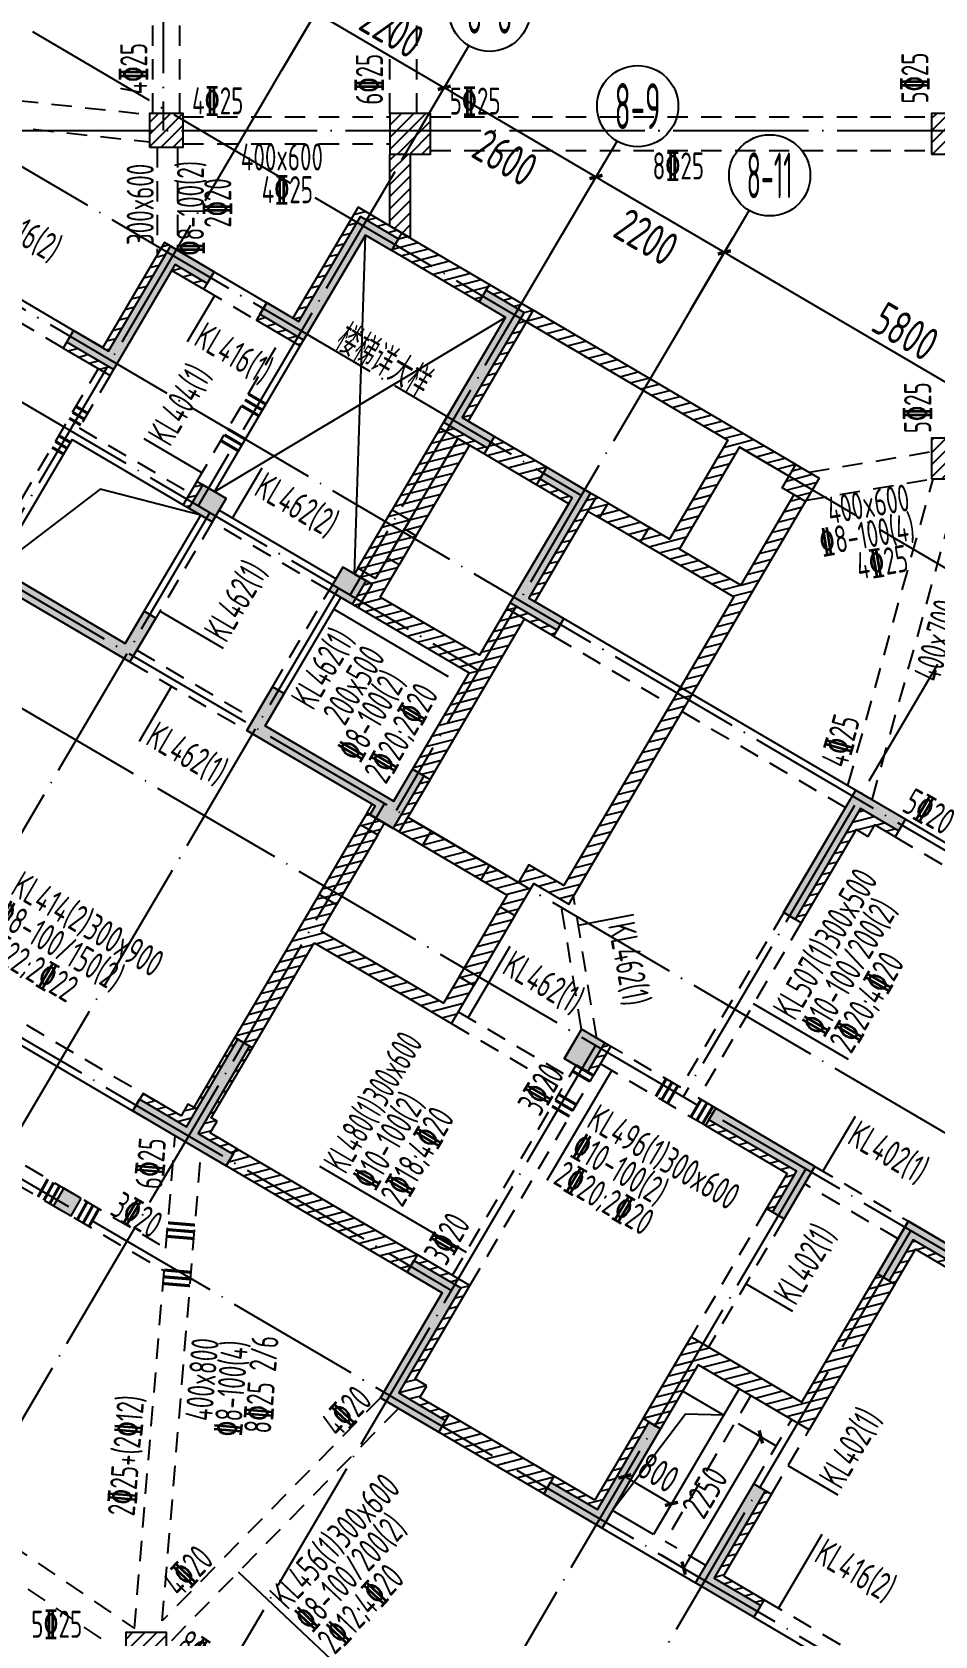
# Model space of a CAD drawing. Header units: millimetres. Extents: x 64473 to 386235, y 427387 to 703525.
# Drawn here: x 299263 to 312596, y 606745 to 630447 of the extents above; entities that cross this region are included whole.
import ezdxf
from ezdxf.enums import TextEntityAlignment as Align

# ---------------------------------------------------------------- set-up
doc = ezdxf.new("R2010")
doc.units = ezdxf.units.MM
doc.header["$LTSCALE"] = 100
doc.header["$PDMODE"] = 35
doc.header["$PDSIZE"] = 200
doc.linetypes.add('3', pattern=[5, 3, -2])
doc.linetypes.add('DOTE', pattern=[2.42, 2, -0.2, 0.02, -0.2])
for name, color, linetype in [('B-DIM', 1, 'Continuous'), ('B-TEXT', 7, 'Continuous'), ('B-开洞', 7, 'Continuous'), ('COLU', 7, 'Continuous'), ('colu-1层', 6, 'Continuous'), ('colu-主楼', 7, 'Continuous'), ('h填实-1层', 254, 'Continuous'), ('h斜线-1层', 7, 'Continuous'), ('h斜线-墙', 7, 'Continuous'), ('h斜线-柱', 7, 'Continuous'), ('L-AXIS', 3, 'Continuous'), ('L-dote', 253, 'DOTE'), ('L-箍筋', 1, 'Continuous'), ('Q-门框', 6, 'Continuous'), ('WALL', 3, 'Continuous'), ('wall-主楼', 2, 'Continuous'), ('垂直标注', 31, 'Continuous'), ('垂直钢筋', 27, 'Continuous'), ('梁', 4, 'Continuous'), ('梁虚线', 4, '3'), ('水平标注', 2, 'Continuous'), ('水平钢筋', 30, 'Continuous')]:
    doc.layers.add(name, color=color, linetype=linetype)
doc.styles.add('_TCH_AXIS', font='tssdeng.shx', dxfattribs={"width": 0.7, "bigfont": 'tssdchn.shx'})
doc.styles.add('COMPLEX', font='tssdeng.shx', dxfattribs={"width": 0.7, "bigfont": 'tssdchn.shx'})
doc.styles.get("Standard").update_dxf_attribs({"font": 'tssdeng.shx', "width": 0.7, "bigfont": 'tssdchn.shx'})
doc.styles.add('TSSD_Dimension', font='Tssdeng.shx', dxfattribs={"width": 0.7, "bigfont": 'tssdchn.shx'})
doc.dimstyles.new('TSSD_100_100$0', dxfattribs={"dimtxt": 300, "dimasz": 100, "dimexe": 250, "dimexo": 250, "dimgap": 100, "dimtad": 1, "dimdec": 0, "dimzin": 0, "dimdsep": 46, "dimtxsty": 'TSSD_Dimension', "dimblk": '_tsdbk', "dimblk1": '_tsdbk', "dimblk2": '_tsdbk', "dimsah": 1, "dimcen": 0, "dimclrt": 7, "dimadec": 0, "dimazin": 0, "dimtfac": 1, "dimtdec": 0, "dimtix": 1, "dimtmove": 2, "dimatfit": 3, "dimldrblk": '_tsdbk', "dimfxl": 1, "dimtolj": 1, "dimtzin": 0, "dimarcsym": 0})
pattern_1 = [(45, (-467527.32, -323147.44), (-89.802561, 89.802561), [])]
pattern_2 = [(14.545372, (8572.51, -7581.39), (-31.895617, 122.929531), [])]
pattern_3 = [(14.545372, (-85926.15, 179405.06), (-31.895617, 122.92953), [])]

# ---------------------------------------------------------------- blocks, each defined once
blk = doc.blocks.new('_tsdbk')
blk.add_line((-1, 0), (0, 0))
at = {"const_width": 0.5}
blk.add_lwpolyline([(-0.7, -0.7), (0.7, 0.7)], dxfattribs=at)
blk = doc.blocks.new('*D51')
at = {"layer": 'B-DIM', "color": 0, "lineweight": -2}
for p, q in [((307945, 608982), (307889, 608887)), ((308102, 609052), (308619, 608747)), ((308635, 608576), (308579, 608481))]:
    blk.add_line(p, q, dxfattribs=at)
at = {"layer": 'Defpoints', "color": 0}
for p in [(308072, 609197), (308706, 608697), (308761, 608792)]:
    blk.add_point(p, dxfattribs=at)
at = {"layer": 'B-DIM', "color": 0, "lineweight": -2, "xscale": 100, "yscale": 100, "zscale": 100}
for p, rotation in [((308016, 609102), 149.5453717325019), ((308706, 608697), 329.5453717325019)]:
    blk.add_blockref('_tsdbk', p, dxfattribs=dict(at, rotation=rotation))
at = {"layer": 'B-DIM', "color": 7, "insert": (308513, 609158), "char_height": 400, "attachment_point": 5, "rotation": 329.5454, "style": 'TSSD_Dimension'}
blk.add_mtext('\\A1;800', dxfattribs=at)
blk = doc.blocks.new('*D52')
at = {"layer": 'B-DIM', "color": 0, "lineweight": -2}
for p, q in [((309693, 609882), (310242, 609560)), ((309975, 609600), (308936, 607833)), ((308552, 607943), (309101, 607620))]:
    blk.add_line(p, q, dxfattribs=at)
at = {"layer": 'Defpoints', "color": 0}
for p in [(309477, 610009), (308337, 608070), (308886, 607747)]:
    blk.add_point(p, dxfattribs=at)
at = {"layer": 'B-DIM', "color": 0, "lineweight": -2, "xscale": 100, "yscale": 100, "zscale": 100}
for p, rotation in [((310026, 609686), 59.54537173249534), ((308886, 607747), 239.5453717324954)]:
    blk.add_blockref('_tsdbk', p, dxfattribs=dict(at, rotation=rotation))
at = {"layer": 'B-DIM', "color": 7, "insert": (309197, 608869), "char_height": 400, "attachment_point": 5, "rotation": 59.5454, "style": 'TSSD_Dimension'}
blk.add_mtext('\\A1;2250', dxfattribs=at)
blk = doc.blocks.new('*D538')
at = {"layer": 'Defpoints', "color": 0}
for p in [(302828, 629675), (305350, 629624), (304724, 628560)]:
    blk.add_point(p, dxfattribs=at)
at = {"layer": 'L-AXIS', "color": 0, "lineweight": -2}
for p, q in [((302954, 629891), (303580, 630954)), ((303539, 630688), (305263, 629674)), ((304851, 628776), (305476, 629839))]:
    blk.add_line(p, q, dxfattribs=at)
at = {"layer": 'L-AXIS', "color": 0, "lineweight": -2, "xscale": 100, "yscale": 100, "zscale": 100}
for p, rotation in [((303453, 630739), 149.5453717276141), ((305350, 629624), 329.5453717276141)]:
    blk.add_blockref('_tsdbk', p, dxfattribs=dict(at, rotation=rotation))
at = {"layer": 'L-AXIS', "color": 7, "insert": (304579, 630483), "char_height": 500, "attachment_point": 5, "rotation": 329.5454, "style": 'TSSD_Dimension'}
blk.add_mtext('\\A1;2200', dxfattribs=at)
blk = doc.blocks.new('*D544')
at = {"layer": 'Defpoints', "color": 0}
for p in [(297374, 606984), (301253, 604703), (300628, 603639)]:
    blk.add_point(p, dxfattribs=at)
at = {"layer": 'L-AXIS', "color": 0, "lineweight": -2}
for p, q in [((297247, 606768), (296622, 605705)), ((296835, 605870), (300542, 603690)), ((301126, 604488), (300501, 603424))]:
    blk.add_line(p, q, dxfattribs=at)
at = {"layer": 'L-AXIS', "color": 0, "lineweight": -2, "xscale": 100, "yscale": 100, "zscale": 100}
for p, rotation in [((296749, 605920), 149.5453717275947), ((300628, 603639), 329.5453717275947)]:
    blk.add_blockref('_tsdbk', p, dxfattribs=dict(at, rotation=rotation))
at = {"layer": 'L-AXIS', "color": 7, "insert": (298866, 605082), "char_height": 500, "attachment_point": 5, "rotation": 329.5454, "style": 'TSSD_Dimension'}
blk.add_mtext('\\A1;4500', dxfattribs=at)
blk = doc.blocks.new('*D568')
at = {"layer": 'Defpoints', "color": 0}
for p in [(297828, 632615), (303453, 630739), (302828, 629675)]:
    blk.add_point(p, dxfattribs=at)
at = {"layer": 'L-AXIS', "color": 0, "lineweight": -2}
for p, q in [((297955, 632831), (298580, 633894)), ((298539, 633628), (303367, 630790)), ((302954, 629891), (303580, 630954))]:
    blk.add_line(p, q, dxfattribs=at)
at = {"layer": 'L-AXIS', "color": 0, "lineweight": -2, "xscale": 100, "yscale": 100, "zscale": 100}
for p, rotation in [((298453, 633679), 149.5453717276141), ((303453, 630739), 329.5453717276141)]:
    blk.add_blockref('_tsdbk', p, dxfattribs=dict(at, rotation=rotation))
at = {"layer": 'L-AXIS', "color": 7, "insert": (301131, 632510), "char_height": 500, "attachment_point": 5, "rotation": 329.5454, "style": 'TSSD_Dimension'}
blk.add_mtext('\\A1;5800', dxfattribs=at)
blk = doc.blocks.new('*D585')
at = {"layer": 'Defpoints', "color": 0}
for p in [(306965, 627242), (309487, 627191), (308862, 626127)]:
    blk.add_point(p, dxfattribs=at)
at = {"layer": 'L-AXIS', "color": 0, "lineweight": -2}
for p, q in [((307092, 627458), (307717, 628521)), ((307677, 628255), (309401, 627242)), ((308989, 626343), (309614, 627406))]:
    blk.add_line(p, q, dxfattribs=at)
at = {"layer": 'L-AXIS', "color": 0, "lineweight": -2, "xscale": 100, "yscale": 100, "zscale": 100}
for p, rotation in [((307591, 628306), 149.5453717276141), ((309487, 627191), 329.5453717276141)]:
    blk.add_blockref('_tsdbk', p, dxfattribs=dict(at, rotation=rotation))
at = {"layer": 'L-AXIS', "color": 7, "insert": (308337, 627421), "char_height": 500, "attachment_point": 5, "rotation": 329.5454, "style": 'TSSD_Dimension'}
blk.add_mtext('\\A1;2200', dxfattribs=at)
blk = doc.blocks.new('*D586')
at = {"layer": 'Defpoints', "color": 0}
for p in [(308862, 626127), (314487, 624251), (313862, 623188)]:
    blk.add_point(p, dxfattribs=at)
at = {"layer": 'L-AXIS', "color": 0, "lineweight": -2}
for p, q in [((308989, 626343), (309614, 627406)), ((309573, 627140), (314401, 624302)), ((313988, 623403), (314614, 624467))]:
    blk.add_line(p, q, dxfattribs=at)
at = {"layer": 'L-AXIS', "color": 0, "lineweight": -2, "xscale": 100, "yscale": 100, "zscale": 100}
for p, rotation in [((309487, 627191), 149.5453717276141), ((314487, 624251), 329.5453717276141)]:
    blk.add_blockref('_tsdbk', p, dxfattribs=dict(at, rotation=rotation))
at = {"layer": 'L-AXIS', "color": 7, "insert": (312165, 626023), "char_height": 500, "attachment_point": 5, "rotation": 329.5454, "style": 'TSSD_Dimension'}
blk.add_mtext('\\A1;5800', dxfattribs=at)
blk = doc.blocks.new('*D589')
at = {"layer": 'Defpoints', "color": 0}
for p in [(304724, 628560), (307591, 628306), (306965, 627242)]:
    blk.add_point(p, dxfattribs=at)
at = {"layer": 'L-AXIS', "color": 0, "lineweight": -2}
for p, q in [((304851, 628776), (305476, 629839)), ((305436, 629573), (307505, 628357)), ((307092, 627458), (307717, 628521))]:
    blk.add_line(p, q, dxfattribs=at)
at = {"layer": 'L-AXIS', "color": 0, "lineweight": -2, "xscale": 100, "yscale": 100, "zscale": 100}
for p, rotation in [((305350, 629624), 149.5453717276141), ((307591, 628306), 329.5453717276141)]:
    blk.add_blockref('_tsdbk', p, dxfattribs=dict(at, rotation=rotation))
at = {"layer": 'L-AXIS', "color": 7, "insert": (306251, 628596), "char_height": 500, "attachment_point": 5, "rotation": 329.5454, "style": 'TSSD_Dimension'}
blk.add_mtext('\\A1;2600', dxfattribs=at)
blk = doc.blocks.new('_AXISO')
blk.add_circle((0, 0), 0.5)
at = {"layer": 'B-TEXT', "style": 'COMPLEX', "width": 1.450893}
blk.add_attdef('A', text='', height=0.56, dxfattribs=at).set_placement((0.249375, -0.28), (0.749375, -0.28), align=Align.FIT)

msp = doc.modelspace()

# ---------------------------------------------------------------- hatches: boundary and pattern name
at = {"layer": 'h填实-1层'}
for points in [[(304185.3, 627447.3), (303272.9, 625895.7), (302626.4, 626275.8), (302727.8, 626448.2), (303201.9, 626169.5), (304114.2, 627721.1), (304674.5, 627391.7), (304573.2, 627219.2)], [(301376.4, 627010.8), (300464.1, 625459.1), (299774.5, 625864.6), (299875.9, 626037), (300393.1, 625732.9), (301305.4, 627284.5), (301951.9, 626904.4), (301850.6, 626732)], [(305988.3, 624299.1), (305341.8, 624679.2), (306254.1, 626230.9), (305866.2, 626459), (305967.6, 626631.4), (306527.9, 626301.9), (305615.6, 624750.3), (306089.7, 624471.5)], [(307512, 623635.2), (306599.7, 622083.5), (307116.9, 621779.4), (307015.5, 621607), (306325.9, 622012.5), (307238.3, 623564.1), (306764.1, 623842.9), (306865.5, 624015.3)], [(301782.7, 623755.8), (301579.9, 623411), (301924.8, 623208.2), (302127.5, 623553)], [(301924.8, 623208.2), (302127.5, 623553), (301782.7, 623755.8), (301579.9, 623411)], [(298811.8, 622254.4), (298735.8, 622125.1), (298391, 622327.9), (298847.2, 623103.7), (299019.6, 623002.3), (298740.8, 622528.2), (300637.3, 621413.1), (300916, 621887.2), (301088.4, 621785.9), (300708.3, 621139.3)], [(303851.6, 622539.3), (303648.8, 622194.5), (303993.6, 621991.8), (304196.4, 622336.6)], [(303993.6, 621991.8), (304196.4, 622336.6), (303851.6, 622539.3), (303648.8, 622194.5)], [(304328.8, 619010.5), (304252.8, 618881.2), (304597.6, 618678.5), (305053.8, 619454.3), (304881.4, 619555.7), (304602.6, 619081.6), (302706.1, 620196.7), (302984.9, 620670.8), (302812.5, 620772.1), (302432.4, 620125.6)], [(312058.4, 618641.9), (311498.1, 618971.3), (310535.1, 617333.5), (310362.7, 617434.9), (311427.1, 619245.1), (312159.8, 618814.3)], [(301439.7, 614097), (300750.1, 614502.5), (300851.5, 614674.9), (301541.1, 614269.4), (302301.4, 615562.4), (302473.8, 615461), (301713.5, 614168), (302230.7, 613863.9), (302129.4, 613691.5)], [(307376.6, 615710.4), (307123.2, 615279.4), (307468, 615076.7), (307721.5, 615507.7)], [(307468, 615076.7), (307721.5, 615507.7), (307376.6, 615710.4), (307123.2, 615279.4)], [(310196.2, 613008.5), (310551, 613612), (309257.9, 614372.2), (309359.3, 614544.7), (310824.8, 613683), (310368.6, 612907.2)], [(299989.9, 613209.4), (299731.2, 613361.5), (299579.2, 613102.9), (299837.8, 612950.8)], [(313568.1, 611838), (312275.1, 612598.3), (311920.3, 611994.8), (311747.9, 612096.2), (312204, 612872), (313669.5, 612010.4)], [(305592.7, 611887.2), (304680.3, 610335.5), (305369.9, 609930), (305268.6, 609757.6), (304406.5, 610264.5), (305318.9, 611816.1), (304801.7, 612120.2), (304903, 612292.6)], [(306921.6, 609017.7), (307611.2, 608612.2), (308371.5, 609905.2), (308543.9, 609803.9), (307682.3, 608338.4), (306820.2, 608845.3)], [(309923.5, 607020.6), (309061.5, 607527.4), (309923.2, 608992.9), (310095.6, 608891.5), (309335.3, 607598.5), (310024.9, 607193)]]:
    msp.add_hatch(color=256, dxfattribs=at).paths.add_polyline_path(points)
at = {"layer": 'h斜线-1层'}
h = msp.add_hatch(dxfattribs=at)
h.set_pattern_fill('ANSI31', color=256, scale=40, angle=-30.45463, style=0)
h.set_pattern_definition(pattern_3)
h.paths.add_polyline_path([(304725.6, 627477.6), (304079.1, 627857.8), (303116.1, 626219.9), (303201.9, 626169.5), (304114.2, 627721.1), (304675, 627391.4)])
h.paths.add_polyline_path([(303273.3, 625895.4), (302626.8, 626275.6), (302576.1, 626189.4), (303222.7, 625809.2)])
h = msp.add_hatch(dxfattribs=at)
h.set_pattern_fill('ANSI31', color=256, scale=40, angle=-30.45463, style=0)
h.set_pattern_definition(pattern_3)
h.paths.add_polyline_path([(301851, 626731.7), (301376.4, 627010.8), (301325.8, 626924.6), (301800.3, 626645.6)])
h.paths.add_polyline_path([(300464.5, 625458.9), (299774.9, 625864.3), (299724.2, 625778.2), (300413.8, 625372.7)])
h.paths.add_polyline_path([(301305.4, 627284.5), (301219.6, 627335), (300307.3, 625783.3), (300393.1, 625732.9)])
h = msp.add_hatch(dxfattribs=at)
h.set_pattern_fill('ANSI31', color=256, scale=40, angle=-30.45463, style=0)
h.set_pattern_definition(pattern_3)
h.paths.add_polyline_path([(306665.2, 626337.2), (306018.7, 626717.3), (305968, 626631.1), (306527.9, 626301.9), (305615.6, 624750.3), (305702.2, 624699.3)])
h.paths.add_polyline_path([(305988.7, 624298.8), (305342.2, 624679), (305291.5, 624592.8), (305938.1, 624212.6)])
h = msp.add_hatch(dxfattribs=at)
h.set_pattern_fill('ANSI31', color=256, scale=40, angle=-30.45463, style=0)
h.set_pattern_definition(pattern_3)
h.paths.add_polyline_path([(301782.7, 623755.8), (301696.9, 623806.2), (301494.2, 623461.4), (301579.9, 623411)])
h = msp.add_hatch(dxfattribs=at)
h.set_pattern_fill('ANSI31', color=256, scale=40, angle=-30.45463, style=0)
h.set_pattern_definition(pattern_3)
h.paths.add_polyline_path([(307598.7, 623584.3), (307512, 623635.2), (306599.7, 622083.5), (306686.3, 622032.6)])
h.paths.add_polyline_path([(307016, 621606.8), (306326.3, 622012.2), (306275.7, 621926), (306965.3, 621520.6)])
h.paths.add_polyline_path([(307238.3, 623564.1), (306764.6, 623842.7), (306713.9, 623756.5), (307187.6, 623477.9)])
h = msp.add_hatch(dxfattribs=at)
h.set_pattern_fill('ANSI31', color=256, scale=40, angle=-30.45463, style=0)
h.set_pattern_definition(pattern_3)
h.paths.add_polyline_path([(304283, 622285.7), (304196.4, 622336.6), (303993.6, 621991.8), (304080.3, 621940.8)])
h = msp.add_hatch(dxfattribs=at)
h.set_pattern_fill('ANSI31', color=256, scale=40, angle=-30.45463, style=0)
h.set_pattern_definition(pattern_3)
h.paths.add_polyline_path([(305140.4, 619403.4), (305053.8, 619454.3), (304597.6, 618678.5), (304684.2, 618627.6)])
h.paths.add_polyline_path([(304328.8, 619010.5), (304286.1, 619035.6), (304210.1, 618906.3), (304252.8, 618881.3)])
h = msp.add_hatch(dxfattribs=at)
h.set_pattern_fill('ANSI31', color=256, scale=40, angle=-30.45463, style=0)
h.set_pattern_definition(pattern_3)
h.paths.add_polyline_path([(311706.4, 618732.9), (312008.2, 618555.5), (312058.8, 618641.6), (311498.1, 618971.3), (310535.1, 617333.5), (310621.7, 617282.6), (311432.7, 618661.8), (311605.1, 618560.4)])
h = msp.add_hatch(dxfattribs=at)
h.set_pattern_fill('ANSI31', color=256, scale=40, angle=-30.45463, style=0)
h.set_pattern_definition(pattern_3)
h.paths.add_polyline_path([(301995.3, 614350.4), (301909.1, 614401), (302517.3, 615435.5), (302473.8, 615461.1), (301713.5, 614168), (302231.2, 613863.6), (302281.9, 613949.9), (301893.9, 614177.9)])
h.paths.add_polyline_path([(302301.4, 615562.4), (302258.7, 615587.5), (301650.5, 614553.1), (301564.3, 614603.8), (301462.9, 614431.4), (300902.2, 614761.1), (300851.5, 614674.9), (301541.1, 614269.4)])
h = msp.add_hatch(dxfattribs=at)
h.set_pattern_fill('ANSI31', color=256, scale=40, angle=-30.45463, style=0)
h.set_pattern_definition(pattern_3)
h.paths.add_polyline_path([(307808.1, 615456.8), (307721.5, 615507.7), (307468, 615076.7), (307554.7, 615025.7)])
h = msp.add_hatch(dxfattribs=at)
h.set_pattern_fill('ANSI31', color=256, scale=40, angle=-30.45463, style=0)
h.set_pattern_definition(pattern_3)
h.paths.add_polyline_path([(310551, 613612), (309258.4, 614372), (309207.7, 614285.8), (310414.5, 613576.2), (310110.4, 613059), (310196.2, 613008.6)])
h = msp.add_hatch(dxfattribs=at)
h.set_pattern_fill('ANSI31', color=256, scale=40, angle=-30.45463, style=0)
h.set_pattern_definition(pattern_3)
h.paths.add_polyline_path([(313568.5, 611837.7), (312275.1, 612598.3), (311920.3, 611994.8), (312006.9, 611943.9), (312311, 612461.1), (313517.8, 611751.5)])
h = msp.add_hatch(dxfattribs=at)
h.set_pattern_fill('ANSI31', color=256, scale=40, angle=-30.45463, style=0)
h.set_pattern_definition(pattern_3)
h.paths.add_polyline_path([(305730, 611922.4), (304954.2, 612378.6), (304903.5, 612292.4), (305592.7, 611887.2), (304680.3, 610335.5), (305370.4, 609929.8), (305421.1, 610016), (304990, 610269.4), (305091.4, 610441.8), (304919, 610543.2)])
h = msp.add_hatch(dxfattribs=at)
h.set_pattern_fill('ANSI31', color=256, scale=40, angle=-30.45463, style=0)
h.set_pattern_definition(pattern_3)
h.paths.add_polyline_path([(308371.5, 609905.2), (308285.7, 609955.7), (307576.1, 608748.8), (306972.7, 609103.6), (306922, 609017.4), (307611.2, 608612.2)])
h = msp.add_hatch(dxfattribs=at)
h.set_pattern_fill('ANSI31', color=256, scale=40, angle=-30.45463, style=0)
h.set_pattern_definition(pattern_3)
h.paths.add_polyline_path([(310076, 607279), (309472.6, 607633.8), (310182.2, 608840.6), (310095.6, 608891.5), (309335.3, 607598.5), (310025.3, 607192.7)])
at = {"layer": 'h斜线-墙'}
h = msp.add_hatch(dxfattribs=at)
h.set_pattern_fill('ANSI31', color=256, scale=40, style=0)
h.paths.add_polyline_path([(304846.5, 628644.7), (304546.5, 628644.7), (304546.5, 627583), (304846.5, 627406.6)])
h = msp.add_hatch(dxfattribs=at)
h.set_pattern_fill('ANSI31', color=256, scale=40, angle=-30.45463, style=0)
h.set_pattern_definition(pattern_2)
h.paths.add_polyline_path([(304725.6, 627477.6), (306018.7, 626717.3), (305866.6, 626458.7), (304573.6, 627219)])
h = msp.add_hatch(dxfattribs=at)
h.set_pattern_fill('ANSI31', color=256, scale=40, angle=-30.45463, style=0)
h.set_pattern_definition(pattern_2)
h.paths.add_polyline_path([(305891.1, 617918), (306279, 617689.9), (306177.6, 617517.5), (306393.1, 617390.8), (306671.9, 617864.9), (307189.1, 617560.8), (310686.4, 623508.8), (310514, 623610.2), (309728.4, 622274), (308823.3, 622806.2), (309710.3, 624314.8), (310443, 623883.9), (310544.4, 624056.3), (306665.2, 626337.2), (306563.8, 626164.8), (309537.9, 624416.1), (308676.2, 622950.7), (308374.5, 623128.1), (308247.8, 622912.6), (309627, 622101.6), (307118.1, 617834.6), (306600.9, 618138.7), (306448.8, 617880.1), (306017.8, 618133.5)])
h = msp.add_hatch(dxfattribs=at)
h.set_pattern_fill('ANSI31', color=256, scale=40, angle=-30.45463, style=0)
h.set_pattern_definition(pattern_2)
h.paths.add_polyline_path([(304840.5, 623233.9), (305550.1, 624440.7), (305291.5, 624592.8), (304581.9, 623385.9)])
h = msp.add_hatch(dxfattribs=at)
h.set_pattern_fill('ANSI31', color=256, scale=40, angle=-30.45463, style=0)
h.set_pattern_definition(pattern_2)
h.paths.add_polyline_path([(304764.5, 623104.6), (304936.9, 623003.2), (305722.5, 624339.4), (305550.1, 624440.7)])
h = msp.add_hatch(dxfattribs=at)
h.set_pattern_fill('ANSI31', color=256, scale=40, angle=-30.45463, style=0)
h.set_pattern_definition(pattern_2)
h.paths.add_polyline_path([(306090.1, 624471.3), (306865.9, 624015.1), (306713.9, 623756.5), (305938.1, 624212.6)])
h = msp.add_hatch(dxfattribs=at)
h.set_pattern_fill('ANSI31', color=256, scale=40, angle=-30.45463, style=0)
h.set_pattern_definition(pattern_2)
h.paths.add_polyline_path([(304581.9, 623385.9), (304840.5, 623233.9), (304333.7, 622371.9), (304075.1, 622523.9)])
h = msp.add_hatch(dxfattribs=at)
h.set_pattern_fill('ANSI31', color=256, scale=40, angle=-30.45463, style=0)
h.set_pattern_definition(pattern_2)
h.paths.add_polyline_path([(307644.4, 623267.4), (307771.1, 623482.9), (307598.7, 623584.3), (307471.9, 623368.7)])
h = msp.add_hatch(dxfattribs=at)
h.set_pattern_fill('ANSI31', color=256, scale=40, angle=-30.45463, style=0)
h.set_pattern_definition(pattern_2)
h.paths.add_polyline_path([(307771.1, 623482.9), (308374.5, 623128.1), (308247.8, 622912.6), (307644.4, 623267.4)])
h = msp.add_hatch(dxfattribs=at)
h.set_pattern_fill('ANSI31', color=256, scale=40, angle=-30.45463, style=0)
h.set_pattern_definition(pattern_2)
h.paths.add_polyline_path([(304764.8, 623104.4), (304936.9, 623003.2), (304683.5, 622572.2), (304511.4, 622673.4)])
h = msp.add_hatch(dxfattribs=at)
h.set_pattern_fill('ANSI31', color=256, scale=40, angle=-30.45463, style=0)
h.set_pattern_definition(pattern_2)
h.paths.add_polyline_path([(304404.7, 622098.1), (304683.5, 622572.2), (304511.1, 622673.6), (304333.7, 622371.9), (304075.1, 622523.9), (304024.4, 622437.7), (304283, 622285.7), (304080.3, 621940.8), (305718.1, 620977.8), (304881.8, 619555.5), (305140.4, 619403.4), (306534.3, 621774), (306275.7, 621926), (305870.2, 621236.4)])
h = msp.add_hatch(dxfattribs=at)
h.set_pattern_fill('ANSI31', color=256, scale=40, angle=-30.45463, style=0)
h.set_pattern_definition(pattern_2)
h.paths.add_polyline_path([(304108.8, 618733.9), (304367.4, 618581.9), (304468.7, 618754.3), (304210.1, 618906.3)])
h = msp.add_hatch(dxfattribs=at)
h.set_pattern_fill('ANSI31', color=256, scale=40, angle=-30.45463, style=0)
h.set_pattern_definition(pattern_2)
h.paths.add_polyline_path([(304108.8, 618733.9), (304367.4, 618581.9), (303759.1, 617547.4), (303500.5, 617699.5)])
h = msp.add_hatch(dxfattribs=at)
h.set_pattern_fill('ANSI31', color=256, scale=40, angle=-30.45463, style=0)
h.set_pattern_definition(pattern_2)
h.paths.add_polyline_path([(305029.1, 618424.8), (304684.2, 618627.6), (304811, 618843.1), (305155.8, 618640.3)])
h = msp.add_hatch(dxfattribs=at)
h.set_pattern_fill('ANSI31', color=256, scale=40, angle=-30.45463, style=0)
h.set_pattern_definition(pattern_2)
h.paths.add_polyline_path([(305155.8, 618640.3), (306017.8, 618133.5), (305891.1, 617918), (305029.1, 618424.8)])
h = msp.add_hatch(dxfattribs=at)
h.set_pattern_fill('ANSI31', color=256, scale=40, angle=-30.45463, style=0)
h.set_pattern_definition(pattern_2)
h.paths.add_polyline_path([(303429.7, 616987.1), (305455.4, 615796), (305784.9, 616356.3), (305569.4, 616483.1), (305341.3, 616095.1), (303531, 617159.5), (303759.1, 617547.4), (303500.5, 617699.5), (302258.7, 615587.5), (302517.3, 615435.5)])
h = msp.add_hatch(dxfattribs=at)
h.set_pattern_fill('ANSI31', color=256, scale=40, angle=-30.45463, style=0)
h.set_pattern_definition(pattern_2)
h.paths.add_polyline_path([(306177.6, 617517.5), (306393.1, 617390.8), (305784.9, 616356.3), (305569.4, 616483.1)])
h = msp.add_hatch(dxfattribs=at)
h.set_pattern_fill('ANSI31', color=256, scale=40, angle=-30.45463, style=0)
h.set_pattern_definition(pattern_2)
h.paths.add_polyline_path([(302281.9, 613949.9), (304954.2, 612378.6), (304802.1, 612120), (302129.8, 613691.3)])
h = msp.add_hatch(dxfattribs=at)
h.set_pattern_fill('ANSI31', color=256, scale=40, angle=-30.45463, style=0)
h.set_pattern_definition(pattern_2)
h.paths.add_polyline_path([(308285.7, 609955.7), (308995.3, 611162.5), (310633.2, 610199.5), (311748.3, 612096), (312006.9, 611943.9), (310739.7, 609788.8), (309101.9, 610751.9), (308544.3, 609803.6)])
h = msp.add_hatch(dxfattribs=at)
h.set_pattern_fill('ANSI31', color=256, scale=40, angle=-30.45463, style=0)
h.set_pattern_definition(pattern_2)
h.paths.add_polyline_path([(305421.1, 610016), (306972.7, 609103.6), (306820.7, 608845), (305269, 609757.4)])
at = {"layer": 'h斜线-柱'}
h = msp.add_hatch(dxfattribs=at)
h.set_pattern_fill('ANSI31', color=256, scale=40, style=0)
h.set_pattern_definition(pattern_1)
h.paths.add_polyline_path([(300996.5, 628744.7), (301496.5, 628744.7), (301496.5, 629244.7), (300996.5, 629244.7)])
h = msp.add_hatch(dxfattribs=at)
h.set_pattern_fill('ANSI31', color=256, scale=40, style=0)
h.set_pattern_definition(pattern_1)
h.paths.add_polyline_path([(304546.5, 628644.7), (305146.5, 628644.7), (305146.5, 629244.7), (304546.5, 629244.7)])
h = msp.add_hatch(dxfattribs=at)
h.set_pattern_fill('ANSI31', color=256, scale=40, style=0)
h.set_pattern_definition(pattern_1)
h.paths.add_polyline_path([(312546.5, 628644.7), (313146.5, 628644.7), (313146.5, 629244.7), (312546.5, 629244.7)])
h = msp.add_hatch(dxfattribs=at)
h.set_pattern_fill('ANSI31', color=256, scale=40, style=0)
h.set_pattern_definition([(45, (-475527.32, -339497.44), (-89.802561, 89.802561), [])])
h.paths.add_polyline_path([(312546.5, 623844.7), (313146.5, 623844.7), (313146.5, 624444.7), (312546.5, 624444.7)])
h = msp.add_hatch(dxfattribs=at)
h.set_pattern_fill('ANSI31', color=256, scale=40, angle=-30.45463, style=0)
h.set_pattern_definition([(14.545372, (-467527.32, -323147.44), (-31.895617, 122.929531), [])])
h.paths.add_polyline_path([(310544.4, 624056.3), (310889.2, 623853.6), (310686.4, 623508.8), (310341.6, 623711.5)])
h = msp.add_hatch(dxfattribs=at)
h.set_pattern_fill('ANSI31', color=256, scale=40, angle=-2e-12, style=0)
h.paths.add_polyline_path([(300646.5, 606194.7), (301246.5, 606194.7), (301246.5, 606794.7), (300646.5, 606794.7)])

# ---------------------------------------------------------------- linework, layer by layer
at = {"layer": 'B-开洞'}
for p, q in [((304024.4, 622437.7), (304185.7, 627447.1)), ((306254.6, 626230.6), (301955.5, 623654.2))]:
    msp.add_line(p, q, dxfattribs=at)
for points in [[(301752.7, 623309.2), (300266.9, 623690.8), (298741.2, 622528)], [(309477.2, 610009.1), (308915, 610021.7), (307834.7, 608596.8)]]:
    msp.add_lwpolyline(points, dxfattribs=at)
at = {"layer": 'COLU'}
for points in [[(300996.5, 628744.7), (301496.5, 628744.7), (301496.5, 629244.7), (300996.5, 629244.7)], [(304546.5, 628644.7), (305146.5, 628644.7), (305146.5, 629244.7), (304546.5, 629244.7)], [(312546.5, 628644.7), (313146.5, 628644.7), (313146.5, 629244.7), (312546.5, 629244.7)], [(312546.5, 623844.7), (313146.5, 623844.7), (313146.5, 624444.7), (312546.5, 624444.7)], [(310544.4, 624056.3), (310889.2, 623853.6), (310686.4, 623508.8), (310341.6, 623711.5)], [(300646.5, 606194.7), (301246.5, 606194.7), (301246.5, 606794.7), (300646.5, 606794.7)]]:
    msp.add_lwpolyline(points, close=True, dxfattribs=at)
at = {"layer": 'colu-1层'}
for points in [[(304185.3, 627447.3), (303272.9, 625895.7), (302626.4, 626275.8), (302727.8, 626448.2), (303201.9, 626169.5), (304114.2, 627721.1), (304674.5, 627391.7), (304573.2, 627219.2)], [(301376.4, 627010.8), (300464.1, 625459.1), (299774.5, 625864.6), (299875.9, 626037), (300393.1, 625732.9), (301305.4, 627284.5), (301951.9, 626904.4), (301850.6, 626732)], [(305988.3, 624299.1), (305341.8, 624679.2), (306254.1, 626230.9), (305866.2, 626459), (305967.6, 626631.4), (306527.9, 626301.9), (305615.6, 624750.3), (306089.7, 624471.5)], [(307512, 623635.2), (306599.7, 622083.5), (307116.9, 621779.4), (307015.5, 621607), (306325.9, 622012.5), (307238.3, 623564.1), (306764.1, 623842.9), (306865.5, 624015.3)], [(301924.8, 623208.2), (302127.5, 623553), (301782.7, 623755.8), (301579.9, 623411)], [(303993.6, 621991.8), (304196.4, 622336.6), (303851.6, 622539.3), (303648.8, 622194.5)], [(312058.4, 618641.9), (311498.1, 618971.3), (310535.1, 617333.5), (310362.7, 617434.9), (311427.1, 619245.1), (312159.8, 618814.3)], [(301439.7, 614097), (300750.1, 614502.5), (300851.5, 614674.9), (301541.1, 614269.4), (302301.4, 615562.4), (302473.8, 615461), (301713.5, 614168), (302230.7, 613863.9), (302129.4, 613691.5)], [(307468, 615076.7), (307721.5, 615507.7), (307376.6, 615710.4), (307123.2, 615279.4)], [(310196.2, 613008.5), (310551, 613612), (309257.9, 614372.2), (309359.3, 614544.7), (310824.8, 613683), (310368.6, 612907.2)], [(299989.9, 613209.4), (299731.2, 613361.5), (299579.2, 613102.9), (299837.8, 612950.8)], [(313568.1, 611838), (312275.1, 612598.3), (311920.3, 611994.8), (311747.9, 612096.2), (312204, 612872), (313669.5, 612010.4)], [(305592.7, 611887.2), (304680.3, 610335.5), (305369.9, 609930), (305268.6, 609757.6), (304406.5, 610264.5), (305318.9, 611816.1), (304801.7, 612120.2), (304903, 612292.6)], [(306921.6, 609017.7), (307611.2, 608612.2), (308371.5, 609905.2), (308543.9, 609803.9), (307682.3, 608338.4), (306820.2, 608845.3)], [(309923.5, 607020.6), (309061.5, 607527.4), (309923.2, 608992.9), (310095.6, 608891.5), (309335.3, 607598.5), (310024.9, 607193)]]:
    msp.add_lwpolyline(points, close=True, dxfattribs=at)
for points in [[(301782.7, 623755.8), (301579.9, 623411), (301924.8, 623208.2), (302127.5, 623553), (301782.7, 623755.8)], [(298811.8, 622254.4), (298735.8, 622125.1), (298391, 622327.9), (298847.2, 623103.7), (299019.6, 623002.3), (298740.8, 622528.2), (300637.3, 621413.1), (300916, 621887.2), (301088.4, 621785.9), (300708.3, 621139.3), (298811.8, 622254.4)], [(303851.6, 622539.3), (303648.8, 622194.5), (303993.6, 621991.8), (304196.4, 622336.6), (303851.6, 622539.3)], [(304328.8, 619010.5), (304252.8, 618881.2), (304597.6, 618678.5), (305053.8, 619454.3), (304881.4, 619555.7), (304602.6, 619081.6), (302706.1, 620196.7), (302984.9, 620670.8), (302812.5, 620772.1), (302432.4, 620125.6), (304328.8, 619010.5)], [(307376.6, 615710.4), (307123.2, 615279.4), (307468, 615076.7), (307721.5, 615507.7), (307376.6, 615710.4)]]:
    msp.add_lwpolyline(points, dxfattribs=at)
at = {"layer": 'colu-主楼'}
for points in [[(301925.2, 623208), (302127.9, 623552.8), (301696.9, 623806.2), (301494.2, 623461.4)], [(304080.3, 621940.8), (304283, 622285.7), (303852, 622539.1), (303649.2, 622194.3)], [(307554.7, 615025.7), (307808.1, 615456.8), (307377.1, 615710.2), (307123.6, 615279.2)]]:
    msp.add_lwpolyline(points, close=True, dxfattribs=at)
at = {"layer": 'L-AXIS'}
for p, q in [((302827.7, 629675.3), (303818.3, 631360.1)), ((304724.2, 628560.2), (305714.8, 630245)), ((306911.5, 627150.6), (307902.1, 628835.4)), ((308861.9, 626127.3), (309852.5, 627812.1))]:
    msp.add_line(p, q, dxfattribs=at)
at = {"layer": 'L-dote', "ltscale": 10}
for p, q in [((301196.5, 677819.9), (301196.5, 628994.7)), ((286751.2, 637814.2), (338325.4, 607489.6)), ((285838.9, 636262.6), (307375.6, 623599.4)), ((284926.5, 634710.9), (341289.3, 601570.8)), ((284318.3, 633676.5), (305855, 621013.3)), ((282341.6, 630314.5), (332670.1, 600722.4)), ((302827.7, 629675.3), (298604.3, 622492.4)), ((236131.7, 628994.7), (366607.1, 628994.7)), ((304618.8, 628381), (301717.3, 623446.2)), ((306965.4, 627242.4), (303958.5, 622128.4)), ((308861.9, 626127.3), (304638.5, 618944.5)), ((279300.4, 625142.4), (330874.7, 594817.8)), ((301889.7, 623344.9), (293581, 609214.1)), ((313861.7, 623187.5), (308878, 614711.6)), ((298604.3, 622492.4), (338483.1, 599044.6)), ((303786.1, 622229.8), (295477.5, 608099)), ((292008.5, 619758.4), (305456.2, 611851.4)), ((304466.1, 619045.8), (297374, 606983.9)), ((307585, 615471.9), (301253.1, 604703)), ((310688.3, 613647.3), (304356.4, 602878.4)), ((312240, 612734.9), (305908.1, 601966))]:
    msp.add_line(p, q, dxfattribs=at)
at = {"layer": 'L-箍筋', "const_width": 44.9}
for points in [[(302406.5, 625013), (302665.1, 624860.9)], [(302457.2, 625099.2), (302715.8, 624947.2)], [(299861.3, 624827.5), (300033.7, 624726.1)], [(299912, 624913.7), (300084.4, 624812.3)], [(302355.8, 624926.8), (302614.4, 624774.7)], [(299810.6, 624741.3), (299983, 624639.9)], [(302153, 624582), (302411.7, 624429.9)], [(299557.2, 624310.3), (299729.6, 624208.9)], [(299607.9, 624396.5), (299780.3, 624295.1)], [(299658.5, 624482.7), (299831, 624381.3)], [(302051.7, 624409.6), (302310.3, 624257.5)], [(302102.3, 624495.8), (302361, 624343.7)], [(307245.3, 615091.5), (307503.9, 614939.5)], [(307296, 615177.7), (307554.6, 615025.7)], [(308627, 614975.3), (308475, 614716.6)], [(308713.2, 614924.6), (308561.2, 614666)], [(308799.4, 614873.9), (308647.4, 614615.3)], [(306991.9, 614660.5), (307250.5, 614508.4)], [(307042.6, 614746.7), (307301.2, 614594.7)], [(309144.2, 614671.1), (308992.2, 614412.5)], [(309230.4, 614620.4), (309078.4, 614361.8)], [(306941.2, 614574.3), (307199.8, 614422.2)], [(309316.6, 614569.7), (309164.6, 614311.1)], [(299349.9, 613231.9), (299495.4, 613494.3)], [(299436.1, 613181.2), (299582.9, 613445.8)], [(299522.3, 613130.5), (299670.3, 613397.3)], [(299930.7, 612896.2), (300076.2, 613158.6)], [(300016.9, 612845.5), (300163.7, 613110.1)], [(300103.1, 612794.8), (300251.1, 613061.6)], [(301262.2, 612749.7), (301660.9, 612716.8)], [(301270.4, 612849.3), (301669.1, 612816.4)], [(301254, 612650), (301652.6, 612617.1)], [(301204.6, 612052), (301603.3, 612019.1)], [(301212.9, 612151.7), (301611.5, 612118.8)], [(301196.4, 611952.4), (301595, 611919.5)]]:
    msp.add_lwpolyline(points, dxfattribs=at)
at = {"layer": 'Q-门框'}
for points in [[(304581.9, 623385.9), (304840.5, 623233.9), (304333.7, 622371.9), (304075.1, 622523.9)], [(307771.1, 623482.9), (308374.5, 623128.1), (308247.8, 622912.6), (307644.4, 623267.4)], [(304764.8, 623104.4), (304936.9, 623003.2), (304683.5, 622572.2), (304511.4, 622673.4)], [(304108.8, 618733.9), (304367.4, 618581.9), (303759.1, 617547.4), (303500.5, 617699.5)], [(305155.8, 618640.3), (306017.8, 618133.5), (305891.1, 617918), (305029.1, 618424.8)], [(306177.6, 617517.5), (306393.1, 617390.8), (305784.9, 616356.3), (305569.4, 616483.1)]]:
    msp.add_lwpolyline(points, close=True, dxfattribs=at)
at = {"layer": 'WALL'}
msp.add_line((308841.4, 620765.5), (309013.8, 620664.1), dxfattribs=at)
for points in [[(304846.5, 628644.7), (304846.5, 627406.6), (304546.5, 627583), (304546.5, 628644.7)], [(304725.6, 627477.6), (306018.7, 626717.3), (305866.6, 626458.7), (304573.6, 627219)], [(304840.5, 623233.9), (305550.1, 624440.7), (305291.5, 624592.8), (304581.9, 623385.9)], [(306090.1, 624471.3), (306865.9, 624015.1), (306713.9, 623756.5), (305938.1, 624212.6)], [(307644.4, 623267.4), (307771.1, 623482.9), (307598.7, 623584.3), (307471.9, 623368.7)], [(304404.7, 622098.1), (304683.5, 622572.2), (304511.1, 622673.6), (304333.7, 622371.9), (304075.1, 622523.9), (304024.4, 622437.7), (304283, 622285.7), (304080.3, 621940.8), (305718.1, 620977.8), (304881.8, 619555.5), (305140.4, 619403.4), (306534.3, 621774), (306275.7, 621926), (305870.2, 621236.4)], [(304108.8, 618733.9), (304367.4, 618581.9), (304468.7, 618754.3), (304210.1, 618906.3)], [(302281.9, 613949.9), (304954.2, 612378.6), (304802.1, 612120), (302129.8, 613691.3)], [(308285.7, 609955.7), (308995.3, 611162.5), (310633.2, 610199.5), (311748.3, 612096), (312006.9, 611943.9), (310739.7, 609788.8), (309101.9, 610751.9), (308544.3, 609803.6)], [(305421.1, 610016), (306972.7, 609103.6), (306820.7, 608845), (305269, 609757.4)]]:
    msp.add_lwpolyline(points, close=True, dxfattribs=at)
for points in [[(305891.1, 617918), (306279, 617689.9), (306177.6, 617517.5), (306393.1, 617390.8), (306671.9, 617864.9), (307189.1, 617560.8), (310686.4, 623508.8), (310514, 623610.2), (309728.4, 622274), (308823.3, 622806.2), (309710.3, 624314.8), (310443, 623883.9), (310544.4, 624056.3), (306665.2, 626337.2), (306563.8, 626164.8), (309537.9, 624416.1), (308676.2, 622950.7), (308374.5, 623128.1), (308247.8, 622912.6), (309627, 622101.6), (307118.1, 617834.6), (306600.9, 618138.7), (306448.8, 617880.1), (306017.8, 618133.5), (305891.1, 617918)], [(304764.5, 623104.6), (304936.9, 623003.2), (305722.5, 624339.4), (305550.1, 624440.7), (304764.5, 623104.6)], [(305029.1, 618424.8), (304684.2, 618627.6), (304811, 618843.1), (305155.8, 618640.3), (305029.1, 618424.8)], [(303429.7, 616987.1), (305455.4, 615796), (305784.9, 616356.3), (305569.4, 616483.1), (305341.3, 616095.1), (303531, 617159.5), (303759.1, 617547.4), (303500.5, 617699.5), (302258.7, 615587.5), (302517.3, 615435.5), (303429.7, 616987.1)]]:
    msp.add_lwpolyline(points, dxfattribs=at)
at = {"layer": 'wall-主楼'}
for points in [[(304079.1, 627857.8), (303116.1, 626219.9), (302728.2, 626448), (302576.1, 626189.4), (303222.7, 625809.2), (304185.7, 627447.1), (304573.6, 627219), (304725.6, 627477.6)], [(301952.4, 626904.2), (301219.6, 627335), (300307.3, 625783.3), (299876.3, 626036.8), (299724.2, 625778.2), (300413.8, 625372.7), (301326.2, 626924.3), (301800.3, 626645.6)], [(306665.2, 626337.2), (305702.2, 624699.3), (306090.1, 624471.3), (305938.1, 624212.6), (305291.5, 624592.8), (306254.6, 626230.6), (305866.6, 626458.7), (306018.7, 626717.3)], [(307188, 623477.7), (306713.9, 623756.5), (306865.9, 624015.1), (307598.7, 623584.3), (306686.3, 622032.6), (307117.3, 621779.2), (306965.3, 621520.6), (306275.7, 621926)], [(298847.6, 623103.5), (298391.4, 622327.6), (298779.3, 622099.5), (298855.4, 622228.8), (300708.7, 621139.1), (301088.9, 621785.6), (300916.5, 621887), (300637.7, 621412.9), (298741.2, 622528), (299020, 623002.1)], [(305140.4, 619403.4), (304684.2, 618627.6), (304210.1, 618906.3), (304286.2, 619035.7), (302432.8, 620125.4), (302812.9, 620771.9), (302985.3, 620670.5), (302706.6, 620196.4), (304603, 619081.3), (304881.8, 619555.5)], [(311432.7, 618661.8), (310621.7, 617282.6), (310363.1, 617434.6), (311427.5, 619244.9), (312160.2, 618814.1), (312008.2, 618555.5), (311706.4, 618732.9), (311605.1, 618560.4)], [(301995.3, 614350.4), (301909.1, 614401), (302517.3, 615435.5), (302258.7, 615587.5), (301650.5, 614553.1), (301564.3, 614603.8), (301462.9, 614431.4), (300902.2, 614761.1), (300750.1, 614502.5), (302129.8, 613691.3), (302281.9, 613949.9), (301893.9, 614177.9)], [(310414.5, 613576.2), (310110.4, 613059), (310369, 612906.9), (310825.2, 613682.8), (309359.7, 614544.4), (309207.7, 614285.8)], [(313669.9, 612010.1), (312204.4, 612871.8), (311748.3, 612096), (312006.9, 611943.9), (312311, 612461.1), (313517.8, 611751.5)], [(305091.4, 610441.8), (304919, 610543.2), (305730, 611922.4), (304954.2, 612378.6), (304802.1, 612120), (305319.3, 611815.9), (304407, 610264.2), (305269, 609757.4), (305421.1, 610016), (304990, 610269.4)], [(307576.1, 608748.8), (306972.7, 609103.6), (306820.7, 608845), (307682.7, 608338.2), (308544.3, 609803.6), (308285.7, 609955.7)], [(309472.6, 607633.8), (310076, 607279), (309924, 607020.4), (309061.9, 607527.2), (309923.6, 608992.7), (310182.2, 608840.6)]]:
    msp.add_lwpolyline(points, close=True, dxfattribs=at)
at = {"layer": '垂直标注'}
for p, q in [((300913, 624438.8), (301773.1, 623933.1)), ((302090, 621335.2), (301149.3, 621888.4)), ((305414.7, 620919.9), (303718.4, 621917.3)), ((308144.3, 617403.3), (307329.9, 617245.5)), ((311320, 615262.9), (309918.6, 616086.8)), ((303507.8, 613689), (305672.3, 612416.3)), ((310500.6, 611539.3), (309805.3, 611948.2)), ((311170.2, 608823.1), (310428.4, 609259.3)), ((303678.5, 606395.8), (302310.9, 607688.8))]:
    msp.add_line(p, q, dxfattribs=at)
at = {"layer": '梁'}
for p, q in [((295566.1, 628571), (299876.3, 626036.8)), ((301952.4, 626904.1), (302728.2, 626448)), ((301955.4, 623654), (303222.7, 625809.2)), ((299856.3, 624424.5), (299020, 623002.1)), ((299856.3, 624424.5), (301495.3, 623461.8)), ((302026.4, 623381.7), (303752.6, 622367.8)), ((300916.4, 621887), (301752.6, 623309.1)), ((302985.3, 620670.5), (303821.3, 622092.3)), ((307117.3, 621779.2), (308841.4, 620765.5)), ((309013.8, 620664.1), (311622.3, 619130.3)), ((312160.2, 618814.1), (316038.9, 616533.5)), ((296440.4, 617036.5), (300923, 614400.9)), ((309705.3, 610397.1), (308438.2, 608242)), ((308873.8, 610363.9), (309477.2, 610009.1)), ((308438.2, 608242), (307834.7, 608596.8)), ((307682.7, 608338.2), (309061.9, 607527.2)), ((309924, 607020.3), (311475.6, 606108))]:
    msp.add_line(p, q, dxfattribs=at)
at = {"layer": '梁虚线'}
for p, q in [((301046.5, 629244.7), (301046.5, 635744.7)), ((301446.5, 629244.7), (301446.5, 635744.7)), ((304546.5, 629244.7), (304546.5, 635744.7)), ((304946.5, 629244.7), (304946.5, 635744.7)), ((293087, 630083.2), (300996.4, 629227)), ((293812, 629602.4), (300996.5, 628824.7)), ((301496.5, 629194.7), (304546.5, 629194.7)), ((305146.5, 629194.7), (312546.5, 629194.7)), ((301109.1, 628744.7), (301109.1, 627147)), ((301409.5, 628744.7), (301409.5, 627223.3)), ((301496.5, 628794.7), (304546.5, 628794.7)), ((305146.5, 628694.7), (312546.5, 628694.7)), ((299724.2, 625778.2), (295414.1, 628312.4)), ((301800.3, 626645.6), (302576.1, 626189.4)), ((301695.6, 623804), (302964, 625961.3)), ((298847.6, 623103.5), (300241.4, 625474)), ((300413.8, 625372.7), (299957.7, 624596.9)), ((299957.7, 624596.9), (301595.3, 623635)), ((310740.8, 623941.3), (312546.5, 624246.8)), ((310701.1, 623529), (312567.7, 623844.7)), ((311312.2, 619312.7), (312569.6, 623844.7)), ((311669.1, 619102.8), (312984.7, 623844.7)), ((301925.2, 623208), (301088.9, 621785.6)), ((303649.2, 622194.3), (301925.2, 623208)), ((302812.9, 620771.9), (303649.2, 622194.3)), ((306965.3, 621520.6), (308689.3, 620506.8)), ((300810.1, 621311.5), (302534.2, 620297.8)), ((300708.7, 621139.1), (302432.8, 620125.4)), ((308861.7, 620405.5), (311275.1, 618986.5)), ((312008.2, 618555.5), (315887.3, 616274.6)), ((307377.1, 615710.2), (307064, 617634.3)), ((307601.1, 615578.4), (307259.2, 617680)), ((296592.4, 617295.1), (301075, 614659.5)), ((310363.1, 617434.6), (308842.5, 614848.5)), ((310621.7, 617282.6), (309101.1, 614696.5)), ((295283.8, 615976.5), (301239.5, 612474.6)), ((305455.4, 615796), (307093.3, 614833)), ((305556.8, 615968.4), (307194.7, 615005.4)), ((295138.2, 615714.1), (301212.1, 612142.7)), ((308842.5, 614848.5), (307808.1, 615456.8)), ((307194.7, 615005.4), (307296.1, 615177.8)), ((309207.7, 614285.8), (307656, 615198.2)), ((305730, 611922.4), (307554.7, 615025.7)), ((305471.4, 612074.5), (307093.3, 614833)), ((309359.7, 614544.4), (309101.1, 614696.5)), ((301239.5, 612474.6), (301376.5, 614134.1)), ((301186.1, 606966.5), (301759.3, 613909.1)), ((310825.2, 613682.8), (312204.4, 612871.8)), ((312052.4, 612613.2), (310673.1, 613424.2)), ((310110.4, 613059), (308995.3, 611162.5)), ((310369, 612906.9), (309253.9, 611010.5)), ((293146.5, 612032.7), (300775.4, 606852.7)), ((300775.4, 606852.7), (301212.1, 612142.7)), ((292996.5, 611651.1), (300295.9, 606694.7)), ((304407, 610264.2), (301186.1, 606966.5)), ((304673.3, 610107.6), (301246.5, 606599)), ((309877.7, 610295.7), (308610.6, 608140.6)), ((309923.6, 608992.7), (310481.1, 609940.9)), ((310182.2, 608840.6), (310739.7, 609788.8)), ((309214, 607785.8), (308610.6, 608140.6)), ((310076, 607279), (311627.7, 606366.6))]:
    msp.add_line(p, q, dxfattribs=at)
at = {"layer": '水平标注'}
for p, q in [((301560.4, 625872.3), (301959.9, 626551.7)), ((302653.9, 624002.1), (302222, 623266.9)), ((300848.9, 619969), (301324.2, 620777.2)), ((306317.9, 616932.8), (305701, 615883.6)), ((306871.5, 613480.5), (307823.5, 615099.7)), ((311416.7, 614419.9), (310942.6, 613613.7)), ((310926.9, 608243.9), (310286.7, 607155.1))]:
    msp.add_line(p, q, dxfattribs=at)

# ---------------------------------------------------------------- block references
at = {"layer": 'L-AXIS'}
ref = msp.add_blockref('_AXISO', (306018.9, 630762.2), dxfattribs=dict(at, xscale=1200.000000000114, yscale=1200, zscale=1200, rotation=359.9996457873818))
ref.add_attrib('A', '8-8', dxfattribs={"color": 7, "height": 678.82, "rotation": 359.99965, "style": '_TCH_AXIS', "width": 0.35}).set_placement((305679.5, 630422.8), (306358.3, 630422.8), align=Align.FIT)
ref = msp.add_blockref('_AXISO', (308206.2, 629352.6), dxfattribs=dict(at, xscale=1200.000000000114, yscale=1200, zscale=1200, rotation=359.9996457873818))
ref.add_attrib('A', '8-9', dxfattribs={"color": 7, "height": 678.82, "rotation": 359.99965, "style": '_TCH_AXIS', "width": 0.35}).set_placement((307866.8, 629013.2), (308545.6, 629013.2), align=Align.FIT)
ref = msp.add_blockref('_AXISO', (310156.6, 628329.3), dxfattribs=dict(at, xscale=1200.000000000114, yscale=1200, zscale=1200, rotation=359.9996457873818))
ref.add_attrib('A', '8-11', dxfattribs={"color": 7, "height": 678.82, "rotation": 359.99965, "style": '_TCH_AXIS', "width": 0.3}).set_placement((309817.2, 627989.9), (310496.1, 627989.9), align=Align.FIT)

# ---------------------------------------------------------------- texts
at = {"layer": 'B-开洞', "width": 0.7}
msp.add_text('楼梯详大样', height=450, rotation=329.54537, dxfattribs=at).set_placement((303702.3, 625776.6, 0))
at = {"layer": '垂直标注'}
for s, height, rotation, width, p in [('KL404(1)', 403, 59.54538, 0.65, (301301.3, 624304)), ('KL462(1)', 403, 59.54538, 0.65, (302130.9, 621404.7)), ('KL462(1)', 403, 59.54518, 0.65, (303416.2, 620406.4)), ('200x500', 402, 59.54518, 0.65, (303881.6, 620177.7)), ('%%1328-100(2)', 402, 59.54518, 0.65, (304089, 619635.5)), ('2%%13320;2%%13320', 401, 59.54518, 0.65, (304488.6, 619315.8)), ('KL507(1)300x500', 403, 59.54534, 0.65, (310531, 615819.8)), ('%%13210-100/200(2)', 402, 59.54534, 0.65, (310945.8, 615575.9)), ('KL462(1)', 403, 280.96913, 0.65, (307764, 617247.5)), ('2%%13320;4%%13320', 401, 59.54534, 0.65, (311360.6, 615332)), ('KL480(1)300x600', 403, 59.54525, 0.6, (303896, 613554.2)), ('%%13210-100(2)', 402, 59.54525, 0.65, (304312.9, 613309.1)), ('2%%13318;4%%13320', 401, 59.54525, 0.65, (304729.8, 613064)), ('KL402(1)', 403, 59.54542, 0.65, (310541.4, 611608.8)), ('KL402(1)', 403, 59.54542, 0.65, (311211, 608892.6)), ('KL456(1)300x600', 403, 46.60709, 0.65, (303034.2, 607115.2)), ('%%1328-100/200(2)', 402, 46.60709, 0.65, (303383.9, 606784.7)), ('2%%13212;4%%13320', 401, 46.60709, 0.65, (303733.6, 606454.1))]:
    msp.add_text(s, height=height, rotation=rotation, dxfattribs=dict(at, width=width)).set_placement(p)
at = {"layer": '垂直钢筋', "color": 0, "width": 0.65}
for s, rotation, p in [('4%%13325', 90, (300963.8, 629527.7)), ('6%%13325 ', 90, (304444.7, 629373.2)), ('5%%13325', 90, (312500.9, 629391.5)), ('300x600', 90, (301060.2, 627298.8)), ('%%1328-100(2)', 90, (301801.1, 627145.3)), ('2%%13320', 90, (302205.1, 627556.5)), ('5%%13325', 90, (312541.4, 624519.1)), ('400x700', 74.4941, (312659.7, 620821.8)), ('4%%13325', 74.4941, (311293.5, 619554.8)), ('3%%13320', 59.54525, (306762.2, 614407)), ('6%%13325', 85.28026, (301181.3, 613336.5)), ('3%%13320', 59.54525, (305376.7, 612199.3)), ('400x800', 85.28026, (301920.9, 609911)), ('%%1328-100(4)', 85.28026, (302343.5, 609681.9)), ('8%%13325 2/6', 85.28026, (302788.6, 609726)), ('4%%13320', 46.60709, (303793.5, 609656.7)), ('2%%13325+(2%%13212)', 85.28026, (300776.8, 608505.7)), ('4%%13320', 46.60709, (301452.3, 607298.3))]:
    msp.add_text(s, height=400, rotation=rotation, dxfattribs=at).set_placement(p)
at = {"layer": '水平标注', "width": 0.65}
for s, height, rotation, p in [('KL416(2)', 403, 329.5454, (298469.2, 627659)), ('KL416(1)', 401, 329.54411, (301629.5, 625831.7)), ('KL462(2)', 403, 329.57063, (302519.3, 623613.8)), ('KL462(1)', 403, 329.54569, (300918.4, 619928.1)), ('KL414(2)300x900', 403, 329.54554, (298925.5, 617716.3)), ('%%1328-100/150(2)', 402, 329.54554, (298680.4, 617299.4)), ('2%%13322;2%%13322', 401, 329.54554, (298435.3, 616882.5)), ('KL462(1)', 403, 329.54513, (306183.1, 616544.5)), ('KL496(1)300x600', 403, 329.5457, (307431.2, 614273.4)), ('KL402(1)', 403, 329.54508, (311281.9, 614031.7)), ('%%13210-100(2)', 402, 329.5457, (307186.1, 613856.5)), ('2%%13320;2%%13320', 401, 329.5457, (306940.9, 613439.6)), ('KL416(2)', 403, 329.54559, (310792.1, 607855.7))]:
    msp.add_text(s, height=height, rotation=rotation, dxfattribs=at).set_placement(p)
at = {"layer": '水平钢筋', "color": 0, "width": 0.65}
for s, p in [('4%%13325', (301625, 629231.1)), ('5%%13325', (305429.4, 629227.4)), ('400x600', (302344.8, 628401)), ('8%%13325', (308427.7, 628268.5)), ('4%%13325', (302653.3, 627918.6)), ('5%%13325', (299250.3, 606718.2))]:
    msp.add_text(s, height=400, dxfattribs=at).set_placement(p)
for s, rotation, p in [('400x600', 9.60118, (311046.6, 623174.4)), ('%%1328-100(4)', 9.60118, (310929.2, 622708.3)), ('4%%13325', 9.60118, (311475.4, 622354.4)), ('5%%13320', 329.54555, (312091.6, 618944.2)), ('3%%13320', 329.54536, (300393.7, 612981.7)), ('8%%13325 6/2', 326.20079, (301357.9, 606524.6))]:
    msp.add_text(s, height=400, rotation=rotation, dxfattribs=at).set_placement(p)

# ---------------------------------------------------------------- dimensions: what is measured, and where the dimension line sits
at = {"layer": 'B-DIM'}
for p1, p2, distance, picture, middle in [((309477.2, 610009.1), (308336.8, 608069.6), 636.7, '*D52', (309197.3, 608868.7)), ((308071.7, 609197), (308761.3, 608791.5), -110, '*D51', (308512.8, 609158.1))]:
    dim = msp.add_aligned_dim(p1=p1, p2=p2, distance=distance, dimstyle='TSSD_100_100$0', override={"dimtxt": 400}, dxfattribs=at)
    dim.commit()
    dim.dimension.update_dxf_attribs({"geometry": picture, "text_midpoint": middle})
at = {"layer": 'L-AXIS'}
for base, p1, p2, picture, middle in [((303453, 630738.8), (297827.9, 632615), (302827.7, 629675.3), '*D568', (301130.5, 632510.4)), ((305349.5, 629623.8), (302827.7, 629675.3), (304724.2, 628560.2), '*D538', (304578.7, 630483)), ((314487, 624251.1), (308861.9, 626127.3), (313861.7, 623187.5), '*D586', (312164.5, 626022.7)), ((300627.8, 603639.5), (297374, 606983.9), (301253.1, 604703), '*D544', (298865.6, 605081.6))]:
    dim = msp.add_linear_dim(base=base, p1=p1, p2=p2, angle=329.54537, dimstyle='TSSD_100_100$0', override={"dimtxt": 500}, dxfattribs=at)
    dim.commit()
    dim.dimension.update_dxf_attribs({"geometry": picture, "text_midpoint": middle})
for base, p1, p2, picture, middle in [((307590.8, 628305.9), (304724.2, 628560.2), (306965.4, 627242.4), '*D589', (306251.1, 628596.3)), ((309487.3, 627190.8), (306965.4, 627242.4), (308861.9, 626127.3), '*D585', (308336.7, 627420.6))]:
    dim = msp.add_linear_dim(base=base, p1=p1, p2=p2, angle=329.54537, dimstyle='TSSD_100_100$0', override={"dimtxt": 500}, dxfattribs=at)
    dim.commit()
    dim.dimension.update_dxf_attribs({"geometry": picture, "text_midpoint": middle, "dimtype": 160})

doc.saveas('drawing.dxf')
